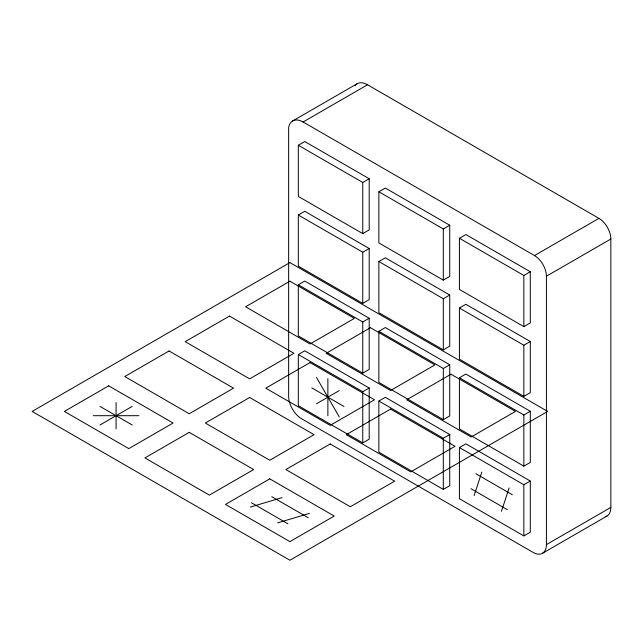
<?xml version="1.0" encoding="UTF-8"?>
<svg xmlns="http://www.w3.org/2000/svg" width="643" height="643" viewBox="0 0 643 643"><rect width="100%" height="100%" fill="white"/><g stroke="black" fill="none" stroke-linecap="round" stroke-linejoin="round"><path stroke-width="0.96" d="M474.132 495.512L481.816 472.155M501.46 511.298L509.143 487.933M292.493 121.069L356.929 83.863M610.85 507.407L546.413 544.613A18.952 10.939 60 0 1 533.007 552.353L301.575 418.738A18.277 10.553 60 0 1 288.651 396.345L288.651 127.402A20.809 12.016 60 0 1 303.094 121.977L367.539 84.772L598.93 218.363A16.863 9.733 60 0 1 610.85 239.011L610.85 507.407A18.952 10.939 60 0 1 605.61 516.659M298.312 145.254L304.758 141.54L369.203 178.738L369.203 229.897L362.756 233.618L298.312 196.412L298.312 145.254L362.756 182.459L369.203 178.738M298.312 215.019L304.758 211.298L369.203 248.503L369.203 299.654L362.756 303.375L298.312 266.17L298.312 215.019L362.756 252.217L369.203 248.503M378.864 191.767L385.31 188.045L449.746 225.243L449.746 276.402L443.308 280.123L378.864 242.917L378.864 191.767L443.308 228.964L449.746 225.243M298.312 284.777L304.758 281.055L369.203 318.261L369.203 369.42L362.756 373.133L298.312 335.935L298.312 284.777L362.756 321.982L369.203 318.261M378.864 261.524L385.31 257.803L449.746 295.008L449.746 346.159L443.308 349.88L378.864 312.675L378.864 261.524L443.308 298.73L449.746 295.008M99.97 424.999L132.193 406.392M459.415 238.272L465.862 234.55L530.298 271.748L530.298 322.907L523.852 326.628L459.415 289.422L459.415 238.272L523.852 275.469L530.298 271.748M298.312 354.534L304.758 350.813L369.203 388.018L369.203 439.177L362.756 442.898L298.312 405.693L298.312 354.534L362.756 391.74L369.203 388.018M378.864 331.282L385.31 327.56L449.746 364.766L449.746 415.925L443.308 419.638L378.864 382.44L378.864 331.282L443.308 368.487L449.746 364.766M303.094 121.977L534.486 255.568L598.93 218.363M459.415 308.029L465.862 304.308L530.298 341.513L530.298 392.664L523.852 396.385L459.415 359.18L459.415 308.029L523.852 345.235L530.298 341.513M316.485 403.756L339.263 390.598M546.413 544.613L546.413 276.217L610.85 239.011M378.864 401.039L385.31 397.318L449.746 434.523L449.746 485.682L443.308 489.403L378.864 452.198L378.864 401.039L443.308 438.245L449.746 434.523M459.415 377.787L465.862 374.065L530.298 411.271L530.298 462.43L523.852 466.143L459.415 428.945L459.415 377.787L523.852 414.992L530.298 411.271M459.415 447.544L465.862 443.823L530.298 481.028L530.298 532.187L523.852 535.908L459.415 498.703L459.415 447.544L523.852 484.75L530.298 481.028M542.483 553.293L606.928 516.088M250.304 507.086L282.052 497.626M277.631 522.863L309.379 513.403M93.299 415.691L138.864 415.691M475.884 473.738L512.302 494.764M311.767 387.874L343.981 406.48M470.965 488.688L507.391 509.714M271.796 496.701L308.214 517.728M99.97 406.392L132.193 424.999M251.469 502.754L287.887 523.788M316.485 377.449L339.263 416.905M523.852 275.469L523.852 326.628M523.852 345.235L523.852 396.385M523.852 414.992L523.852 466.143M523.852 484.75L523.852 535.908M443.308 228.964L443.308 280.123M443.308 298.73L443.308 349.88M443.308 368.487L443.308 419.638M443.308 438.245L443.308 489.403M362.756 182.459L362.756 233.618M362.756 252.217L362.756 303.375M362.756 321.982L362.756 373.133M362.756 391.74L362.756 442.898M327.874 378.574L327.874 415.78M116.078 402.542L116.078 428.849M534.486 255.568A16.863 9.733 60 0 1 546.413 276.217M354.888 85.784A20.809 12.016 60 0 1 367.539 84.772M289.913 262.601L32.15 411.416L289.913 560.238L547.667 411.416L289.913 262.601M108.675 385.84L64.372 411.416L128.809 448.621L173.112 423.046L108.675 385.84M169.085 350.965L124.782 376.541L189.219 413.746L233.522 388.163L169.085 350.965M229.495 316.083L185.192 341.658L249.637 378.864L293.939 353.288L229.495 316.083M289.913 281.2L245.61 306.783L310.047 343.989L354.349 318.406L289.913 281.2M189.219 432.345L144.924 457.92L209.361 495.126L253.663 469.551L189.219 432.345M249.637 397.47L205.334 423.046L269.771 460.251L314.073 434.668L249.637 397.47M310.047 362.588L265.744 388.163L330.189 425.369L374.491 399.793L310.047 362.588M370.464 327.713L326.162 353.288L390.598 390.494L434.901 364.911L370.464 327.713M269.771 478.85L225.468 504.425L289.913 541.631L334.215 516.056L269.771 478.85M330.189 443.975L285.886 469.551L350.322 506.756L394.625 481.173L330.189 443.975M390.598 409.093L346.296 434.668L410.732 471.874L455.035 446.298L390.598 409.093M451.008 374.218L406.706 399.793L471.15 436.999L515.453 411.416L451.008 374.218"/></g></svg>
